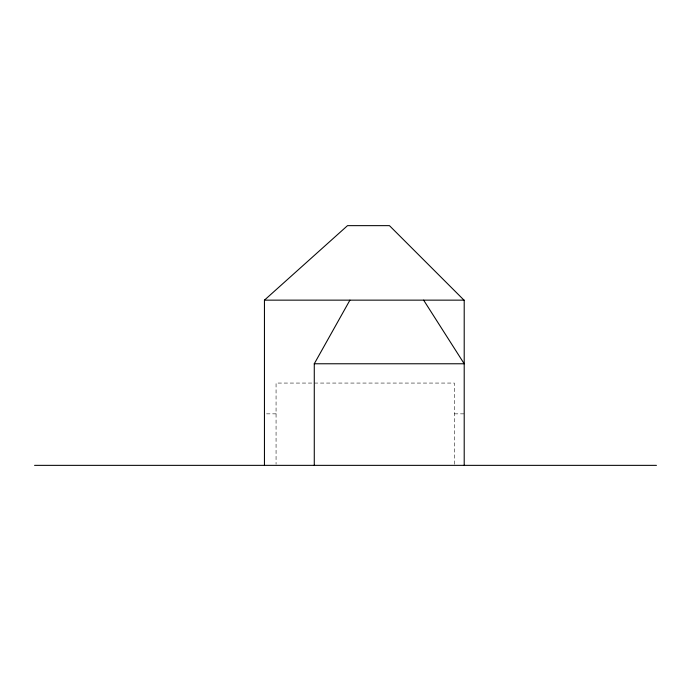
<?xml version="1.0" encoding="UTF-8"?>
<svg xmlns="http://www.w3.org/2000/svg" width="691" height="691" viewBox="0 0 691 691"><rect width="100%" height="100%" fill="white"/><g stroke="black" fill="none" stroke-linecap="round" stroke-linejoin="round"><path stroke-width="0.52" stroke-dasharray="3.46 2.59" d="M266.553 413.849L276.063 413.849M454.402 413.849L464.205 413.849M454.402 464.292L454.402 383.064L276.063 383.064L276.063 464.292"/><path stroke-width="1.04" d="M314.275 465.354L314.275 363.768L349.931 300.144M264.446 465.354L264.446 300.144L347.521 225.646L389.448 225.646L463.998 300.144M264.446 300.144L464.205 300.144L464.205 465.354M314.275 363.768L464.205 363.768L423.635 300.144M34.55 465.354L656.45 465.354"/></g></svg>
